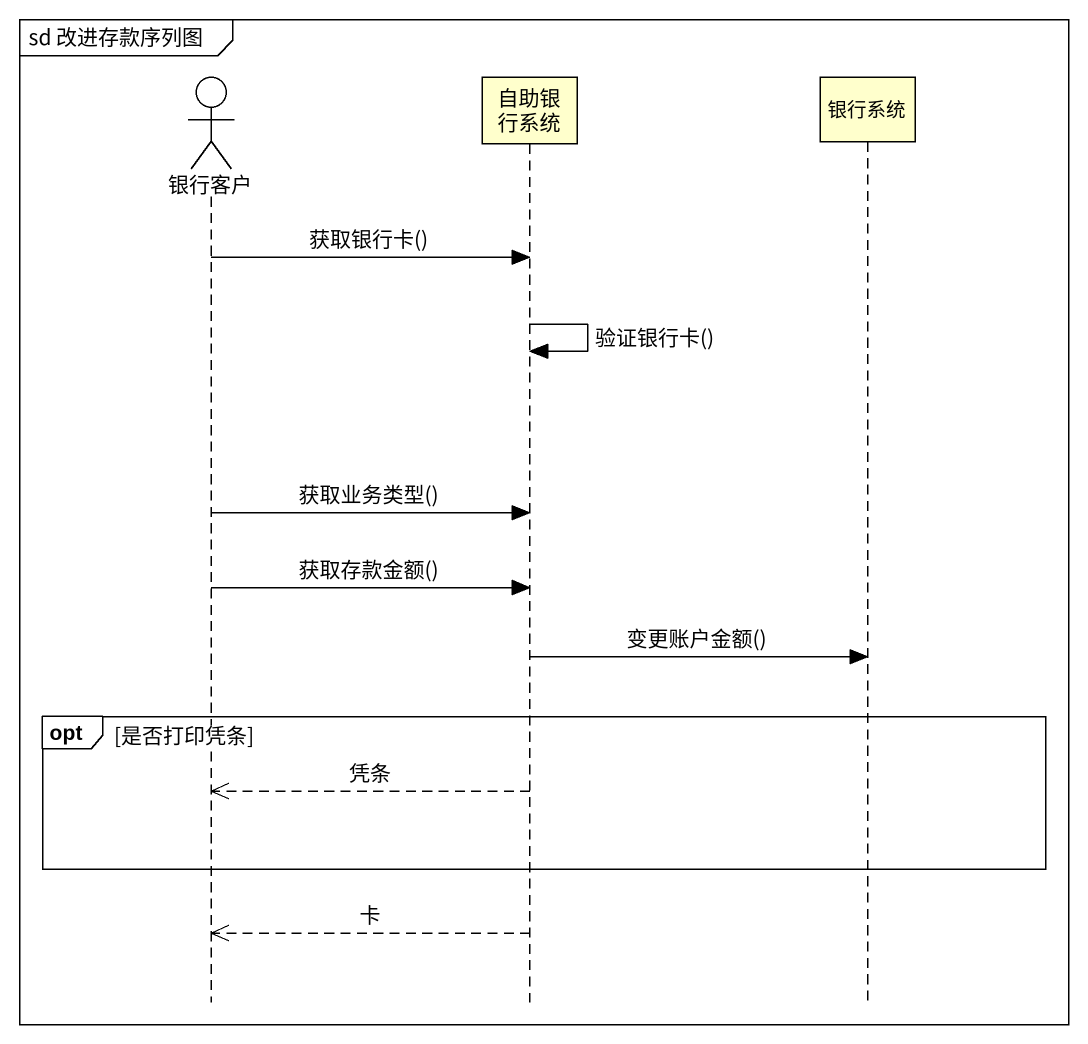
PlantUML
@startuml
mainframe sd 改进存款序列图
hide footbox
actor 银行客户
participant 自助银行系统
participant 银行系统

银行客户 -> 自助银行系统 : 获取银行卡()
自助银行系统 -> 自助银行系统 : 验证银行卡()
银行客户 -> 自助银行系统 : 获取业务类型()
银行客户 -> 自助银行系统 : 获取存款金额()
自助银行系统 -> 银行系统 : 变更账户金额()
opt 是否打印凭条
  自助银行系统 -->> 银行客户 : 凭条
end
自助银行系统 -->> 银行客户 : 卡
@enduml
